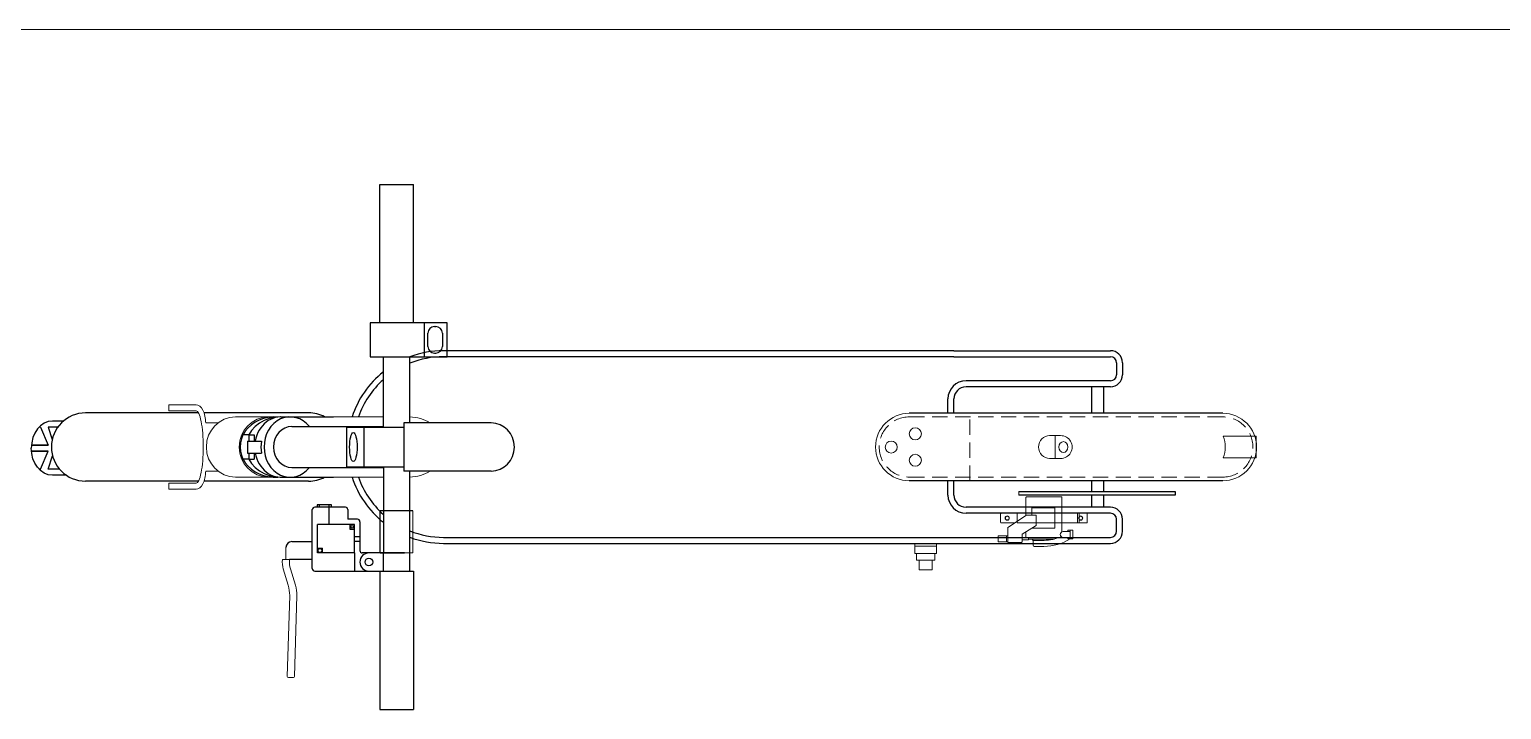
# Model space of a CAD drawing. Header units: millimetres. Extents: x 189 to 3861, y 181 to 2717.
# Drawn here: x 802 to 2025, y 641 to 1206 of the extents above; entities that cross this region are included whole.
import ezdxf

# ---------------------------------------------------------------- set-up
doc = ezdxf.new("R2010")
doc.units = ezdxf.units.MM
doc.linetypes.add('TRAZOS', pattern=[19.05, 12.7, -6.35])
doc.layers.add('01_Contornos', color=7, linetype='Continuous', lineweight=20)
doc.layers.add('02_Ocultas', color=4, linetype='TRAZOS', lineweight=20)

msp = doc.modelspace()

# ---------------------------------------------------------------- linework, layer by layer
for p, q in [((1092.744, 962.012), (1092.744, 1077.012)), ((1092.744, 1077.012), (1120.744, 1077.012)), ((1120.744, 962.012), (1120.744, 1077.012)), ((1148.753, 962.012), (1084.735, 962.012)), ((1084.735, 962.012), (1084.735, 934.012)), ((1129.735, 962.012), (1129.735, 934.012)), ((1138.253, 959.012), (1139.253, 959.012)), ((1148.753, 934.012), (1148.753, 962.012)), ((1132.753, 942.512), (1132.753, 953.512)), ((1144.753, 953.512), (1144.753, 942.512)), ((1084.735, 934.012), (1148.753, 934.012)), ((1138.253, 937.012), (1139.253, 937.012)), ((1684.07, 909.012), (1684.07, 887.012)), ((1694.07, 909.012), (1694.07, 887.012)), ((1010.618, 884.012), (1054.258, 884.012)), ((984.06, 869.012), (979.142, 869.012)), ((984.06, 869.012), (984.06, 864.012)), ((984.06, 869.012), (988.402, 869.012)), ((988.402, 869.012), (988.402, 864.012)), ((1019.832, 876.012), (1095.744, 876.012)), ((1065.25, 875.512), (1065.25, 842.511)), ((1065.25, 875.512), (1112.826, 875.512)), ((1079.656, 875.512), (1079.656, 842.511)), ((1185.27, 879.012), (1112.826, 879.012)), ((1112.826, 879.012), (1112.826, 839.012)), ((1112.826, 875.512), (1112.826, 842.511)), ((982.959, 864.012), (994.501, 864.012)), ((982.959, 864.012), (982.959, 854.012)), ((984.06, 849.012), (979.142, 849.012)), ((982.959, 854.012), (994.501, 854.012)), ((984.06, 854.012), (984.06, 849.012)), ((984.06, 849.012), (988.402, 849.012)), ((988.402, 854.012), (988.402, 849.012)), ((1010.618, 834.012), (1054.258, 834.012)), ((1019.832, 842.012), (1095.744, 842.012)), ((1065.25, 842.511), (1112.826, 842.511)), ((1185.27, 839.012), (1112.826, 839.012)), ((1684.07, 831.012), (1684.07, 822.012)), ((1694.07, 831.012), (1694.07, 822.012)), ((1064.244, 809.012), (1038.744, 809.012)), ((1052.744, 811.012), (1040.744, 811.012)), ((1040.744, 811.012), (1040.744, 809.012)), ((1042.744, 809.012), (1042.744, 811.012)), ((1050.744, 794.669), (1050.744, 811.012)), ((1052.744, 809.012), (1052.744, 811.012)), ((1684.07, 819.012), (1684.07, 809.012)), ((1694.07, 819.012), (1694.07, 809.012)), ((1036.744, 758.012), (1036.744, 807.012)), ((1066.244, 807.012), (1066.244, 799.012)), ((1074.244, 799.012), (1066.244, 799.012)), ((1076.244, 797.012), (1076.244, 773.012)), ((1093.244, 791.012), (1093.244, 806.012)), ((1120.244, 806.012), (1093.244, 806.012)), ((1041.087, 771.012), (1041.087, 794.669)), ((1071.901, 794.669), (1041.087, 794.669)), ((1067.901, 794.669), (1067.901, 790.669)), ((1067.901, 790.669), (1071.901, 790.669)), ((1071.901, 771.012), (1071.901, 794.669)), ((1071.901, 784.84), (1076.244, 784.84)), ((1093.244, 771.012), (1093.244, 791.012)), ((1041.087, 775.012), (1045.087, 775.012)), ((1071.901, 771.012), (1041.087, 771.012)), ((1045.087, 771.012), (1045.087, 775.012)), ((1071.901, 780.84), (1076.244, 780.84)), ((1071.901, 771.012), (1071.901, 756.012)), ((1113.349, 771.012), (1078.244, 771.012)), ((1093.244, 771.012), (1113.349, 771.012)), ((1038.744, 756.012), (1120.744, 756.012)), ((1092.744, 756.012), (1092.744, 641.012)), ((1092.744, 756.012), (1116.102, 756.012)), ((1120.744, 756.012), (1120.744, 641.012)), ((1092.744, 641.012), (1120.744, 641.012))]:
    msp.add_line(p, q)
at = {"color": 40, "true_color": 0xf8d731}
for p, q in [((1095.744, 875.512), (1095.744, 934.012)), ((1117.744, 896.054), (1117.744, 934.012)), ((1569.734, 939.012), (1145.734, 939.012)), ((1569.734, 934.012), (1145.734, 934.012)), ((1569.734, 939.012), (1699.734, 939.012)), ((1569.734, 934.012), (1699.734, 934.012)), ((1704.734, 929.012), (1704.734, 919.012)), ((1709.734, 929.012), (1709.734, 919.012)), ((1699.734, 914.012), (1579.734, 914.012)), ((1699.734, 909.012), (1579.734, 909.012)), ((1117.744, 879.012), (1117.744, 896.054)), ((1564.734, 887.012), (1564.734, 899.012)), ((1569.734, 887.012), (1569.734, 899.012)), ((829.992, 880.572), (820.851, 880.572)), ((942.16, 887.326), (848.346, 887.326)), ((1033.697, 887.326), (946.851, 887.326)), ((1793.071, 887.012), (1532.634, 887.012)), ((810.963, 875.572), (809.851, 875.572)), ((810.963, 875.572), (817.351, 860.572)), ((825.379, 875.572), (817.351, 875.572)), ((817.351, 875.572), (820.753, 865.364)), ((817.351, 860.572), (803.459, 860.572)), ((817.351, 860.572), (803.459, 860.572)), ((817.351, 860.572), (803.459, 860.572)), ((803.459, 860.572), (817.351, 860.572)), ((817.351, 855.572), (803.459, 855.572)), ((817.351, 855.572), (803.459, 855.572)), ((817.351, 855.572), (803.459, 855.572)), ((803.459, 855.572), (817.351, 855.572)), ((810.963, 840.572), (817.351, 855.572)), ((817.351, 840.572), (821.022, 851.586)), ((810.963, 840.572), (809.851, 840.572)), ((826.859, 840.572), (817.351, 840.572)), ((832.463, 835.572), (820.851, 835.572)), ((1095.744, 842.511), (1095.744, 771.012)), ((1117.744, 756.012), (1117.744, 839.012)), ((942.16, 830.697), (848.346, 830.697)), ((1033.697, 830.697), (946.851, 830.697)), ((1793.071, 831.012), (1532.634, 831.012)), ((1564.734, 819.012), (1564.734, 831.012)), ((1569.734, 819.012), (1569.734, 831.012)), ((1623.477, 822.012), (1753.477, 822.012)), ((1753.477, 822.012), (1753.477, 819.012)), ((1699.734, 809.012), (1579.734, 809.012)), ((1753.477, 819.012), (1623.477, 819.012)), ((1699.734, 804.012), (1579.734, 804.012)), ((1704.734, 789.012), (1704.734, 799.012)), ((1709.734, 789.012), (1709.734, 799.012)), ((1145.734, 784.012), (1569.734, 784.012)), ((1569.734, 784.012), (1699.734, 784.012)), ((1019.873, 780.512), (1036.744, 780.512)), ((1095.744, 756.012), (1095.744, 771.012)), ((1145.734, 779.012), (1569.734, 779.012)), ((1569.734, 779.012), (1699.734, 779.012)), ((1036.744, 765.512), (1017.873, 765.512))]:
    msp.add_line(p, q, dxfattribs=at)
for centre, radius in [((1069.901, 792.669), 1.1), ((1043.087, 773.012), 1.6), ((1083.744, 763.512), 3.2)]:
    msp.add_circle(centre, radius)
for centre, radius, start, end in [((1138.253, 953.512), 5.5, 90, 180), ((1139.253, 953.512), 5.5, 0, 90), ((1138.253, 942.512), 5.5, 180, 270), ((1139.253, 942.512), 5.5, 270, 0), ((1145.734, 859.012), 80, 110.364135, 110.479564), ((1038.744, 807.012), 2, 90, 180), ((1064.244, 807.012), 2, 0, 90), ((1074.244, 797.012), 2, 0, 90), ((1078.244, 773.012), 2, 180, 270), ((1083.744, 763.512), 7.5, 90, 270), ((1038.744, 758.012), 2, 180, 270)]:
    msp.add_arc(centre, radius, start, end)
for centre, radius, start, end in [((1145.734, 859.012), 80, 90, 110.479564), ((1145.734, 859.012), 75, 90, 111.912992), ((1699.734, 929.012), 10, 0, 90), ((1699.734, 929.012), 5, 0, 90), ((1145.734, 859.012), 80, 128.672887, 161.790043), ((1699.734, 919.012), 10, 270, 0), ((1699.734, 919.012), 5, 270, 0), ((1145.734, 859.012), 75, 131.799925, 160.528779), ((1579.734, 899.012), 15, 90, 180), ((1579.734, 899.012), 10, 90, 180), ((848.346, 859.012), 28.314, 90, 270), ((1033.697, 859.012), 28.314, 61.99935, 90), ((1033.697, 859.012), 28.314, 270, 298.00065), ((1145.734, 859.012), 80, 198.209957, 231.327113), ((1145.734, 859.012), 75, 199.471221, 228.200075), ((1579.734, 819.012), 15, 180, 270), ((1579.734, 819.012), 10, 180, 270), ((1699.734, 799.012), 10, 0, 90), ((1699.734, 799.012), 5, 0, 90), ((1145.734, 859.012), 75, 248.087008, 270), ((1145.734, 859.012), 80, 249.520436, 270), ((1699.734, 789.012), 10, 270, 0), ((1699.734, 789.012), 5, 270, 0), ((1019.873, 775.512), 5, 90, 180)]:
    msp.add_arc(centre, radius, start, end, dxfattribs=at)
msp.add_ellipse((820.851, 858.072), major_axis=(0, 22.5), ratio=0.77777778, start_param=6.28318531, end_param=7.85398163, dxfattribs=at)
for centre, major_axis, ratio, start_param, end_param in [((1005.701, 859.012), (-28.978, 0), 0.86273015, 4.62743626, 7.93893436), ((1010.618, 859.012), (-28.978, 0), 0.86273015, 4.55867049, 5.87166846), ((1010.618, 859.012), (0, -25), 0.86933324, 2.96199593, 4.51103106), ((1018.383, 859.012), (0, -25), 0.86933324, 2.31855896, 7.106219), ((1000.266, 859.012), (-28.978, 0), 0.86273015, 4.71238898, 4.71239897), ((1019.832, 859.012), (0, 17), 0.90910666, 0, 3.14159265), ((1185.27, 859.012), (0, -20), 0.96592583, 0, 3.14159265), ((1015.795, 859.012), (0, -25), 0.86933324, 4.51103106, 4.9137469), ((1010.618, 859.012), (-28.978, 0), 0.86273015, 0.41151685, 1.72451481), ((1010.618, 859.012), (0, -25), 0.86933324, 4.9137469, 6.46278203)]:
    msp.add_ellipse(centre, major_axis=major_axis, ratio=ratio, start_param=start_param, end_param=end_param)
msp.add_ellipse((1070.829, 859.012), major_axis=(0, -12), ratio=0.25881905)
at = {"color": 40, "true_color": 0xf8d731, "extrusion": (0, 0, -1)}
msp.add_ellipse((820.851, 858.072), major_axis=(0, -22.5), ratio=0.77777778, start_param=6.28318531, end_param=7.85398163, dxfattribs=at)
at = {"layer": '01_Contornos'}
for p, q in [((188.539, 1205.76), (3860.633, 1205.76)), ((1629.464, 817.012), (1629.464, 802.173)), ((1658.964, 817.512), (1629.964, 817.512)), ((1659.464, 788.635), (1659.464, 817.012)), ((1120.244, 806.012), (1120.244, 771.012)), ((1608.464, 803.512), (1608.464, 796.512)), ((1629.464, 804.012), (1608.964, 804.012)), ((1608.964, 796.012), (1620.102, 796.012)), ((1629.978, 802.512), (1614.386, 792.249)), ((1629.978, 802.512), (1637.92, 802.512)), ((1637.92, 802.512), (1637.92, 793.727)), ((1659.464, 804.012), (1679.964, 804.012)), ((1679.964, 796.012), (1659.464, 796.012)), ((1680.464, 803.512), (1680.464, 796.512)), ((1614.386, 792.249), (1614.386, 780.312)), ((1637.92, 793.727), (1626.319, 786.752)), ((1626.319, 780.312), (1626.319, 786.752)), ((1629.464, 788.643), (1629.464, 783.812)), ((1660.344, 788.88), (1664.344, 788.88)), ((1660.344, 783.88), (1664.344, 783.88)), ((1668.564, 782.88), (1668.564, 789.88)), ((1120.244, 771.012), (1113.349, 771.012)), ((1614.886, 779.812), (1625.819, 779.812)), ((1631.582, 782.512), (1652.831, 782.512)), ((1644.682, 781.512), (1635.464, 781.512)), ((1635.464, 781.512), (1635.464, 777.512)), ((1635.464, 777.512), (1635.464, 779.312)), ((1636.464, 776.512), (1644.508, 776.512))]:
    msp.add_line(p, q, dxfattribs=at)
at = {"layer": '01_Contornos', "color": 40, "true_color": 0xf8d731}
for p, q in [((940.185, 894.012), (917.465, 894.012)), ((917.465, 894.012), (917.465, 889.012)), ((940.185, 889.012), (917.465, 889.012)), ((972.9, 884.012), (1095.744, 884.012)), ((958.411, 879.012), (948.194, 879.012)), ((1658.353, 868.512), (1649.135, 868.512)), ((1653.917, 859.012), (1653.744, 868.512)), ((1653.917, 859.012), (1653.917, 849.512)), ((1820.83, 868.012), (1793.463, 868.012)), ((1820.83, 850.012), (1820.83, 868.012)), ((1658.353, 849.512), (1649.135, 849.512)), ((1793.463, 850.012), (1820.83, 850.012)), ((948.194, 839.012), (958.411, 839.012)), ((972.9, 834.012), (1095.744, 834.012)), ((940.185, 829.012), (917.465, 829.012)), ((917.465, 824.012), (917.465, 829.012)), ((940.185, 824.012), (917.465, 824.012)), ((1623.477, 819.012), (1623.477, 822.012)), ((1622.178, 804.012), (1622.178, 796.012)), ((1622.178, 796.012), (1673.796, 796.012)), ((1672.382, 804.012), (1672.382, 796.012)), ((1673.796, 804.012), (1673.796, 796.012)), ((1014.873, 765.512), (1014.873, 775.512)), ((1537.233, 779.012), (1537.233, 770.609)), ((1555.233, 776.604), (1537.233, 776.604)), ((1555.233, 770.609), (1537.233, 770.609)), ((1538.733, 765.174), (1538.733, 770.609)), ((1553.733, 770.609), (1553.733, 765.174)), ((1555.233, 779.012), (1555.233, 770.609)), ((1011.873, 765.512), (1017.873, 765.512)), ((1553.733, 765.174), (1538.733, 765.174)), ((1540.733, 757.091), (1540.733, 765.174)), ((1551.733, 765.174), (1551.733, 757.091)), ((1012.622, 757.746), (1016.665, 744.318)), ((1018.657, 757.746), (1022.7, 744.318)), ((1551.733, 757.091), (1540.733, 757.091)), ((1017.939, 735.669), (1015.889, 668.572)), ((1023.973, 735.599), (1022.002, 668.511)), ((1021.004, 667.57), (1016.889, 667.572))]:
    msp.add_line(p, q, dxfattribs=at)
at = {"layer": '01_Contornos', "lineweight": 20, "ltscale": 0.05}
for p, q in [((1634.464, 808.512), (1634.464, 802.512)), ((1634.464, 808.512), (1653.464, 808.512)), ((1653.464, 791.512), (1653.464, 808.512)), ((1613.386, 785.312), (1606.386, 785.312)), ((1606.386, 785.312), (1606.386, 780.312)), ((1613.386, 780.312), (1613.386, 785.312)), ((1613.386, 785.312), (1614.386, 785.312)), ((1626.319, 783.812), (1631.582, 783.812)), ((1631.582, 783.812), (1631.582, 781.812)), ((1634.464, 791.512), (1634.464, 791.649)), ((1634.464, 791.512), (1653.464, 791.512)), ((1658.704, 784.493), (1658.843, 784.555)), ((1664.339, 788.88), (1666.26, 788.88)), ((1664.339, 782.88), (1664.339, 783.88)), ((1666.26, 782.88), (1664.339, 782.88)), ((1666.26, 789.88), (1664.344, 789.88)), ((1664.344, 788.88), (1664.344, 789.88)), ((1664.344, 783.88), (1666.26, 783.88)), ((1668.564, 789.88), (1666.26, 789.88)), ((1666.265, 782.88), (1666.26, 789.88)), ((1668.564, 782.88), (1666.26, 782.88)), ((1606.386, 780.312), (1613.386, 780.312)), ((1614.386, 780.312), (1613.386, 780.312)), ((1631.582, 781.812), (1626.319, 781.812))]:
    msp.add_line(p, q, dxfattribs=at)
at = {"layer": '01_Contornos', "color": 40, "true_color": 0xf8d731}
for centre in [(1537.634, 869.932), (1517.634, 859.012), (1537.634, 848.012)]:
    msp.add_circle(centre, 5, dxfattribs=at)
at = {"layer": '01_Contornos', "lineweight": 20, "ltscale": 0.05}
for centre, radius in [((1613.964, 800.012), 1.75), ((1613.964, 800.012), 1.5), ((1674.964, 800.012), 1.75), ((1674.964, 800.012), 1.5)]:
    msp.add_circle(centre, radius, dxfattribs=at)
at = {"layer": '01_Contornos', "color": 40, "true_color": 0xf8d731}
for centre, radius, start, end in [((1532.634, 859.012), 28, 90, 270), ((1793.071, 859.012), 28, 270, 90), ((1649.417, 859.012), 9.5, 90.148922, 269.851078), ((1658.417, 859.012), 9.5, 269.615461, 90.384539), ((1770.139, 859.012), 25, 338.899804, 21.100196), ((1031.773, 763.512), 20, 174.26083, 196.756035), ((1037.808, 763.512), 20, 174.26083, 196.756035), ((987.939, 735.669), 30, 359.867098, 16.756035), ((993.974, 735.669), 30, 359.867098, 16.756035), ((1016.889, 668.572), 1, 180, 270), ((1021.004, 668.57), 1, 269.936178, 356.633502)]:
    msp.add_arc(centre, radius, start, end, dxfattribs=at)
at = {"layer": '01_Contornos', "lineweight": 20, "ltscale": 0.05}
for centre, start, end in [((1629.964, 817.012), 90, 180), ((1658.964, 817.012), 0, 90), ((1608.964, 803.512), 90, 180), ((1608.964, 796.512), 180, 270), ((1679.964, 803.512), 0, 90), ((1679.964, 796.512), 270, 0), ((1614.886, 780.312), 180, 270), ((1625.819, 780.312), 270, 0), ((1635.464, 782.012), 90, 270)]:
    msp.add_arc(centre, 0.5, start, end, dxfattribs=at)
at = {"layer": '01_Contornos'}
for centre, radius, start, end in [((1644.464, 817.012), 40.5, 269.938299, 302.567802), ((1644.464, 817.012), 35.5, 270, 293.649196), ((1660.566, 786.38), 2.51, 95.06684, 264.93316), ((1636.464, 777.512), 1, 180, 270)]:
    msp.add_arc(centre, radius, start, end, dxfattribs=at)
at = {"layer": '01_Contornos', "color": 40, "true_color": 0xf8d731}
for centre, major_axis, ratio, start_param, end_param in [((940.185, 879.012), (0, 15), 0.53389957, 4.71238898, 6.28318531), ((940.185, 859.012), (0, -30), 0.19923501, 7.85398163, 9.42477796), ((972.9, 859.012), (0, 25), 0.96592583, 6.28318531, 9.42477796), ((1000.266, 859.012), (0, 25), 0.96592583, 6.28318531, 9.42477796), ((1116.714, 859.012), (30, 0), 0.83333333, 7.21048053, 7.81963632), ((1116.714, 859.012), (30, 0), 0.83333333, 4.7467343, 5.35589009)]:
    msp.add_ellipse(centre, major_axis=major_axis, ratio=ratio, start_param=start_param, end_param=end_param, dxfattribs=at)
at = {"layer": '01_Contornos', "color": 40, "true_color": 0xf8d731, "extrusion": (0, 0, -1)}
for centre, major_axis, ratio, start_param, end_param in [((940.185, 859.012), (0, 30), 0.19923501, 7.85398163, 9.42477796), ((940.185, 839.012), (0, -15), 0.53389957, 4.71238898, 6.28318531)]:
    msp.add_ellipse(centre, major_axis=major_axis, ratio=ratio, start_param=start_param, end_param=end_param, dxfattribs=at)
at = {"layer": '01_Contornos', "color": 40, "true_color": 0xf8d731}
msp.add_ellipse((1660.658, 859.012), major_axis=(0, 4.5), ratio=0.83144225, dxfattribs=at)
at = {"layer": '02_Ocultas', "color": 40, "true_color": 0xf8d731}
for p, q in [((1532.634, 884.012), (1793.071, 884.012)), ((1583.039, 831.012), (1583.039, 887.012)), ((1532.634, 834.012), (1793.071, 834.012))]:
    msp.add_line(p, q, dxfattribs=at)
for centre, start, end in [((1532.634, 859.012), 90, 270), ((1793.071, 859.012), 270, 90)]:
    msp.add_arc(centre, 25, start, end, dxfattribs=at)

doc.saveas('drawing.dxf')
